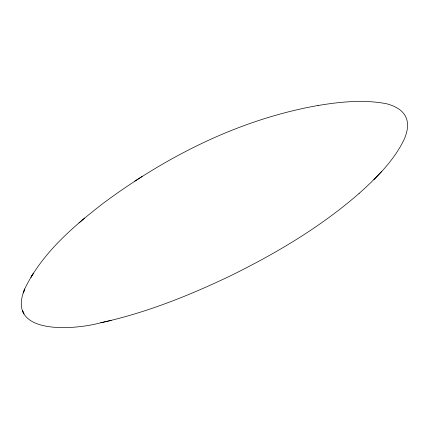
<?xml version="1.0" encoding="UTF-8"?>
<svg xmlns="http://www.w3.org/2000/svg" width="429" height="429" viewBox="0 0 429 429"><rect width="100%" height="100%" fill="white"/><g stroke="black" fill="none" stroke-linecap="round" stroke-linejoin="round"><path stroke-width="0.64" d="M359.111 193.42C376.619 177.686 394.09 160.602 404.316 139.055C407.057 132.615 408.939 125.037 406.343 118.248C403.33 110.065 394.659 105.915 386.76 103.802C364.071 99.383 340.626 101.759 318.007 105.502M373.852 179.708L381.848 171.294M359.207 193.334C320.27 227.327 275.359 253.834 229.065 276.485C187.982 296.058 145.308 313.025 100.745 322.769C74.796 329.987 4.344 335.837 25.027 288.267C42.224 253.062 72.903 226.791 103.319 203.217C166.843 156.102 239.757 119.267 318.136 105.48M79.027 222.887L84.738 217.975M134.808 181.135L142.101 176.507M111.229 320.393L100.745 322.769M24.491 289.672L23.295 292.996L24.743 288.985L24.491 289.672M32.663 274.522L30.968 277.247L33.548 273.128L32.089 275.413L32.663 274.522M23.665 313.326L22.426 310.473L23.938 313.969L23.665 313.326"/></g></svg>
